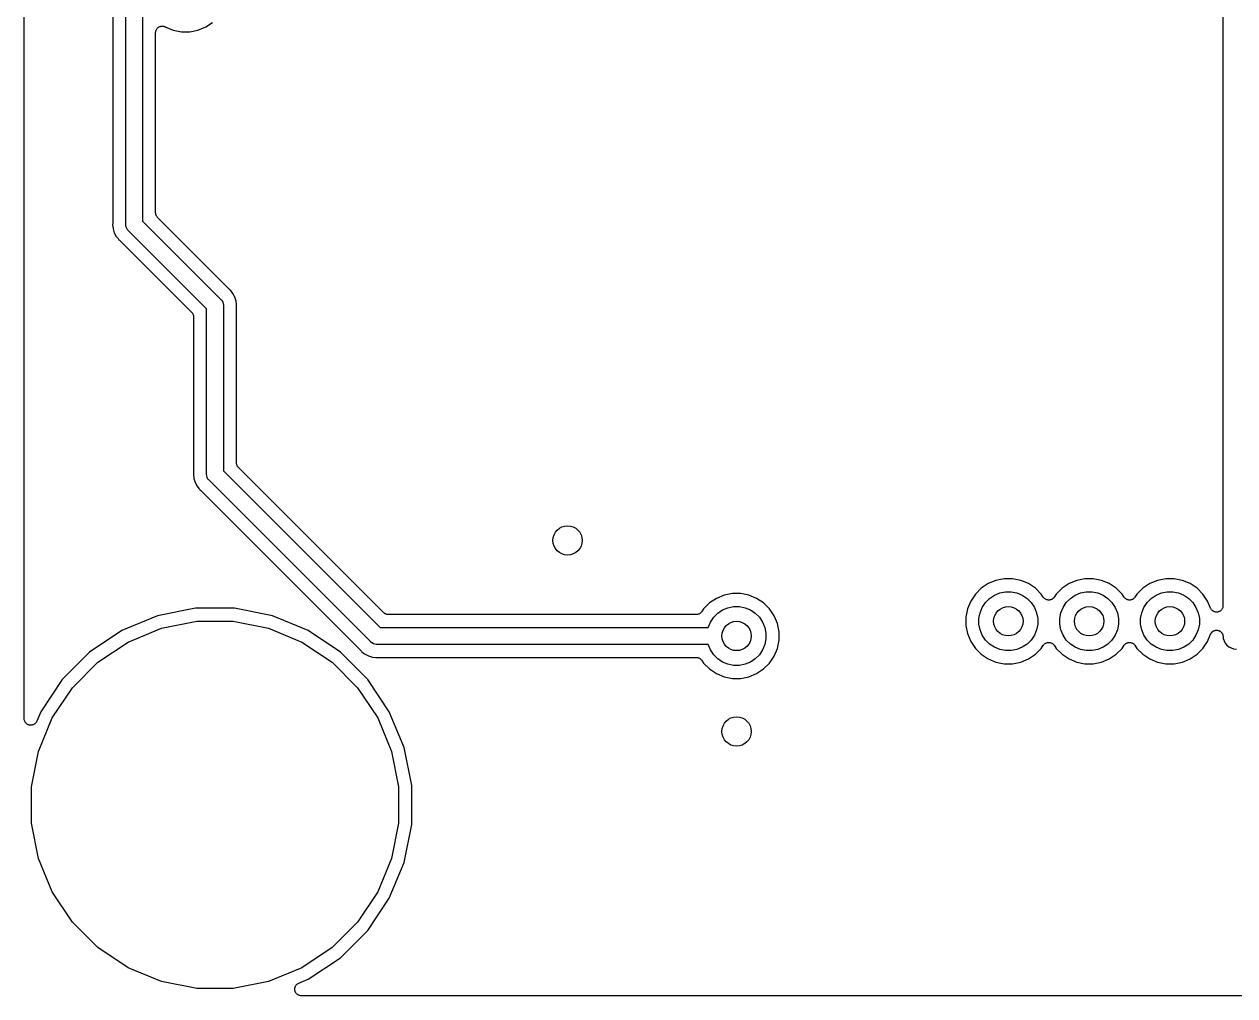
# Model space of a CAD drawing. Extents: x 1.98 to 5.9, y -3.93 to -1.98.
# Drawn here: x 1.976 to 2.625, y -3.929 to -3.408 of the extents above; entities that cross this region are included whole.
import ezdxf

# ---------------------------------------------------------------- set-up
doc = ezdxf.new("R2010")
doc.units = 0
doc.header["$MEASUREMENT"] = 0
doc.layers.add('BLACK', color=7, linetype='CONTINUOUS')

msp = doc.modelspace()

# ---------------------------------------------------------------- linework, layer by layer
at = {"layer": 'BLACK', "linetype": 'CONTINUOUS'}
for p, q in [((2.61898, -2.90568), (2.61898, -3.71995)), ((2.03093, -3.51553), (2.03093, -2.91919)), ((2.03993, -2.91754), (2.03993, -3.51388)), ((1.97649, -3.78054), (1.97649, -2.96428)), ((2.02393, -3.01137), (2.02393, -3.51501)), ((2.04693, -3.41289), (2.04697, -3.41257)), ((2.04697, -3.41257), (2.04701, -3.41223)), ((2.04701, -3.41221), (2.04711, -3.4119)), ((2.04701, -3.41222), (2.04701, -3.41221)), ((2.04701, -3.41223), (2.04701, -3.41222)), ((2.04711, -3.4119), (2.04721, -3.41158)), ((2.04721, -3.41157), (2.04722, -3.41156)), ((2.04721, -3.41158), (2.04721, -3.41157)), ((2.04722, -3.41156), (2.04738, -3.41127)), ((2.04738, -3.41127), (2.04754, -3.41098)), ((2.04754, -3.41097), (2.04755, -3.41096)), ((2.04754, -3.41098), (2.04754, -3.41097)), ((2.04755, -3.41096), (2.04776, -3.4107)), ((2.04776, -3.4107), (2.04797, -3.41045)), ((2.04797, -3.41045), (2.04798, -3.41045)), ((2.04798, -3.41044), (2.04824, -3.41023)), ((2.04798, -3.41045), (2.04798, -3.41044)), ((2.04824, -3.41023), (2.0485, -3.41002)), ((2.0485, -3.41002), (2.04851, -3.41002)), ((2.04851, -3.41002), (2.04852, -3.41001)), ((2.04852, -3.41001), (2.04881, -3.40986)), ((2.04881, -3.40986), (2.04911, -3.4097)), ((2.04911, -3.4097), (2.04911, -3.4097)), ((2.04911, -3.4097), (2.04912, -3.4097)), ((2.04912, -3.4097), (2.04945, -3.4096)), ((2.04945, -3.4096), (2.04976, -3.40951)), ((2.04976, -3.40951), (2.04977, -3.4095)), ((2.04977, -3.4095), (2.04978, -3.4095)), ((2.04978, -3.4095), (2.05011, -3.40947)), ((2.05011, -3.40947), (2.05044, -3.40944)), ((2.05044, -3.40944), (2.05045, -3.40944)), ((2.05045, -3.40944), (2.05046, -3.40944)), ((2.05046, -3.40944), (2.05079, -3.40948)), ((2.05079, -3.40948), (2.05112, -3.40951)), ((2.05112, -3.40951), (2.05113, -3.40951)), ((2.05113, -3.40951), (2.05114, -3.40951)), ((2.05114, -3.40951), (2.05146, -3.40961)), ((2.05146, -3.40961), (2.05177, -3.40971)), ((2.05177, -3.40971), (2.05178, -3.40971)), ((2.05178, -3.40971), (2.05179, -3.40971)), ((2.05179, -3.40971), (2.05204, -3.40985)), ((2.05204, -3.40985), (2.05636, -3.41164)), ((2.05636, -3.41164), (2.06075, -3.41251)), ((2.06075, -3.41251), (2.06523, -3.41251)), ((2.06523, -3.41251), (2.06963, -3.41164)), ((2.06963, -3.41164), (2.07377, -3.40992)), ((2.07377, -3.40992), (2.07749, -3.40743)), ((2.04693, -3.41291), (2.04693, -3.41289)), ((2.04693, -3.41294), (2.04693, -3.41291)), ((2.04693, -3.41291), (2.04693, -3.41291)), ((2.04693, -3.41291), (2.04693, -3.41291)), ((2.04693, -3.50953), (2.04693, -3.41294)), ((2.04696, -3.50985), (2.04693, -3.50953)), ((2.04699, -3.51018), (2.04696, -3.50985)), ((2.02392, -3.51535), (2.02388, -3.51575)), ((2.02388, -3.51575), (2.0241, -3.518)), ((2.02393, -3.51506), (2.02392, -3.51521)), ((2.02392, -3.51521), (2.02392, -3.51535)), ((2.02393, -3.51501), (2.02393, -3.51506)), ((2.03091, -3.51575), (2.03093, -3.51553)), ((2.031, -3.51663), (2.03091, -3.51575)), ((2.03993, -3.51388), (2.08177, -3.55572)), ((2.047, -3.5102), (2.04699, -3.51018)), ((2.047, -3.51021), (2.047, -3.5102)), ((2.04709, -3.51052), (2.047, -3.51021)), ((2.04718, -3.51083), (2.04709, -3.51052)), ((2.04719, -3.51085), (2.04718, -3.51083)), ((2.0472, -3.51087), (2.04719, -3.51085)), ((2.04735, -3.51116), (2.0472, -3.51087)), ((2.0475, -3.51144), (2.04735, -3.51116)), ((2.04751, -3.51146), (2.0475, -3.51144)), ((2.04752, -3.51147), (2.04751, -3.51146)), ((2.04772, -3.51172), (2.04752, -3.51147)), ((2.04792, -3.51197), (2.04772, -3.51172)), ((2.04795, -3.512), (2.04792, -3.51197)), ((2.04796, -3.51201), (2.04795, -3.512)), ((2.04795, -3.512), (2.04795, -3.512)), ((2.04795, -3.512), (2.04795, -3.512)), ((2.08635, -3.5504), (2.04796, -3.51201)), ((2.0241, -3.518), (2.02476, -3.52017)), ((2.02476, -3.52017), (2.02582, -3.52217)), ((2.02582, -3.52217), (2.02676, -3.52331)), ((2.03124, -3.51741), (2.031, -3.51663)), ((2.03126, -3.51748), (2.03124, -3.51741)), ((2.03167, -3.51826), (2.03126, -3.51748)), ((2.03182, -3.51844), (2.03167, -3.51826)), ((2.03209, -3.51877), (2.03182, -3.51844)), ((2.03224, -3.51895), (2.03209, -3.51877)), ((2.03209, -3.51877), (2.03209, -3.51877)), ((2.03241, -3.51909), (2.03224, -3.51895)), ((2.07424, -3.56092), (2.03241, -3.51909)), ((2.02676, -3.52331), (2.02726, -3.52392)), ((2.02726, -3.52392), (2.02757, -3.52417)), ((2.02757, -3.52417), (2.02761, -3.5242)), ((2.02761, -3.5242), (2.02771, -3.52431)), ((2.02771, -3.52431), (2.02782, -3.5244)), ((2.02782, -3.5244), (2.06622, -3.56279)), ((2.08647, -3.5505), (2.08635, -3.5504)), ((2.08657, -3.5506), (2.08647, -3.5505)), ((2.08661, -3.55063), (2.08657, -3.5506)), ((2.08691, -3.55088), (2.08661, -3.55063)), ((2.08716, -3.55119), (2.08691, -3.55088)), ((2.08835, -3.55264), (2.08716, -3.55119)), ((2.08716, -3.55119), (2.08716, -3.55119)), ((2.08924, -3.5543), (2.08835, -3.55264)), ((2.08942, -3.55463), (2.08924, -3.5543)), ((2.08924, -3.5543), (2.08924, -3.5543)), ((2.09007, -3.5568), (2.08942, -3.55463)), ((2.07424, -3.64939), (2.07424, -3.56092)), ((2.08177, -3.55572), (2.08194, -3.55586)), ((2.08194, -3.55586), (2.08208, -3.55603)), ((2.08208, -3.55603), (2.08208, -3.55603)), ((2.08208, -3.55603), (2.08217, -3.55614)), ((2.08217, -3.55614), (2.0825, -3.55654)), ((2.0825, -3.55654), (2.08292, -3.55732)), ((2.08292, -3.55732), (2.08318, -3.55817)), ((2.08318, -3.55817), (2.08324, -3.55883)), ((2.08324, -3.55883), (2.08324, -3.55883)), ((2.08324, -3.55883), (2.08326, -3.55906)), ((2.08326, -3.55906), (2.08324, -3.55928)), ((2.08324, -3.55928), (2.08324, -3.64774)), ((2.09026, -3.55866), (2.09007, -3.5568)), ((2.09024, -3.55974), (2.09026, -3.5596)), ((2.09024, -3.55979), (2.09024, -3.55974)), ((2.09024, -3.64339), (2.09024, -3.55979)), ((2.0903, -3.55906), (2.09026, -3.55866)), ((2.09026, -3.55945), (2.0903, -3.55906)), ((2.09026, -3.5596), (2.09026, -3.55945)), ((2.06622, -3.56279), (2.06622, -3.5628)), ((2.06622, -3.5628), (2.06622, -3.5628)), ((2.06622, -3.5628), (2.06622, -3.5628)), ((2.06622, -3.5628), (2.06625, -3.56283)), ((2.06625, -3.56283), (2.06645, -3.56308)), ((2.06645, -3.56308), (2.06666, -3.56333)), ((2.06666, -3.56333), (2.06666, -3.56335)), ((2.06666, -3.56335), (2.06668, -3.56336)), ((2.06668, -3.56336), (2.06682, -3.56365)), ((2.06682, -3.56365), (2.06698, -3.56393)), ((2.06698, -3.56393), (2.06698, -3.56395)), ((2.06698, -3.56395), (2.06699, -3.56397)), ((2.06699, -3.56397), (2.06708, -3.56428)), ((2.06708, -3.56428), (2.06717, -3.56459)), ((2.06717, -3.56459), (2.06718, -3.56461)), ((2.06718, -3.56461), (2.06718, -3.56462)), ((2.06718, -3.56462), (2.06721, -3.56495)), ((2.06721, -3.56495), (2.06724, -3.56527)), ((2.06724, -3.56527), (2.06724, -3.64887)), ((2.09027, -3.64371), (2.09024, -3.64339)), ((2.0903, -3.64404), (2.09027, -3.64371)), ((2.09031, -3.64405), (2.0903, -3.64404)), ((2.09031, -3.64407), (2.09031, -3.64405)), ((2.0904, -3.64438), (2.09031, -3.64407)), ((2.09049, -3.64469), (2.0904, -3.64438)), ((2.0905, -3.64471), (2.09049, -3.64469)), ((2.0905, -3.64473), (2.0905, -3.64471)), ((2.09066, -3.64501), (2.0905, -3.64473)), ((2.0908, -3.6453), (2.09066, -3.64501)), ((2.09082, -3.64531), (2.0908, -3.6453)), ((2.09082, -3.64533), (2.09082, -3.64531)), ((2.09103, -3.64558), (2.09082, -3.64533)), ((2.09123, -3.64583), (2.09103, -3.64558)), ((2.09126, -3.64586), (2.09123, -3.64583)), ((2.09127, -3.64587), (2.09126, -3.64586)), ((2.09126, -3.64586), (2.09126, -3.64586)), ((2.09126, -3.64586), (2.09126, -3.64586)), ((2.16909, -3.7237), (2.09127, -3.64587)), ((2.06722, -3.64921), (2.06718, -3.64961)), ((2.06718, -3.64961), (2.06741, -3.65186)), ((2.06724, -3.64892), (2.06722, -3.64906)), ((2.06722, -3.64906), (2.06722, -3.64921)), ((2.06724, -3.64887), (2.06724, -3.64892)), ((2.06741, -3.65186), (2.06806, -3.65403)), ((2.07422, -3.64961), (2.07424, -3.64939)), ((2.07431, -3.65049), (2.07422, -3.64961)), ((2.07436, -3.65067), (2.07431, -3.65049)), ((2.07456, -3.65134), (2.07436, -3.65067)), ((2.07498, -3.65212), (2.07456, -3.65134)), ((2.07513, -3.6523), (2.07498, -3.65212)), ((2.0754, -3.65263), (2.07513, -3.6523)), ((2.07554, -3.6528), (2.0754, -3.65263)), ((2.0754, -3.65263), (2.0754, -3.65263)), ((2.07571, -3.65294), (2.07554, -3.6528)), ((2.08324, -3.64774), (2.16722, -3.73172)), ((2.06806, -3.65403), (2.06913, -3.65603)), ((2.06913, -3.65603), (2.07007, -3.65717)), ((2.07007, -3.65717), (2.07057, -3.65778)), ((2.07057, -3.65778), (2.07087, -3.65803)), ((2.07087, -3.65803), (2.07091, -3.65806)), ((2.07091, -3.65806), (2.07102, -3.65817)), ((2.07102, -3.65817), (2.07113, -3.65826)), ((2.07113, -3.65826), (2.1567, -3.74383)), ((2.16202, -3.73925), (2.07571, -3.65294)), ((2.48944, -3.71068), (2.48627, -3.71385)), ((2.49316, -3.70819), (2.48944, -3.71068)), ((2.4973, -3.70647), (2.49316, -3.70819)), ((2.5017, -3.7056), (2.4973, -3.70647)), ((2.50618, -3.7056), (2.5017, -3.7056)), ((2.51057, -3.70647), (2.50618, -3.7056)), ((2.51471, -3.70819), (2.51057, -3.70647)), ((2.51844, -3.71068), (2.51471, -3.70819)), ((2.52161, -3.71385), (2.51844, -3.71068)), ((2.53274, -3.71068), (2.52957, -3.71385)), ((2.53647, -3.70819), (2.53274, -3.71068)), ((2.54061, -3.70647), (2.53647, -3.70819)), ((2.545, -3.7056), (2.54061, -3.70647)), ((2.54948, -3.7056), (2.545, -3.7056)), ((2.55388, -3.70647), (2.54948, -3.7056)), ((2.55802, -3.70819), (2.55388, -3.70647)), ((2.56175, -3.71068), (2.55802, -3.70819)), ((2.56491, -3.71385), (2.56175, -3.71068)), ((2.57605, -3.71068), (2.57288, -3.71385)), ((2.57978, -3.70819), (2.57605, -3.71068)), ((2.58392, -3.70647), (2.57978, -3.70819)), ((2.58831, -3.7056), (2.58392, -3.70647)), ((2.59279, -3.7056), (2.58831, -3.7056)), ((2.59719, -3.70647), (2.59279, -3.7056)), ((2.60133, -3.70819), (2.59719, -3.70647)), ((2.60505, -3.71068), (2.60133, -3.70819)), ((2.60822, -3.71385), (2.60505, -3.71068)), ((2.34749, -3.71606), (2.34377, -3.71855)), ((2.35163, -3.71435), (2.34749, -3.71606)), ((2.35603, -3.71347), (2.35163, -3.71435)), ((2.36051, -3.71347), (2.35603, -3.71347)), ((2.3649, -3.71435), (2.36051, -3.71347)), ((2.36904, -3.71606), (2.3649, -3.71435)), ((2.37277, -3.71855), (2.36904, -3.71606)), ((2.48378, -3.71757), (2.48206, -3.72171)), ((2.48627, -3.71385), (2.48378, -3.71757)), ((2.4917, -3.71831), (2.4939, -3.71611)), ((2.4939, -3.71611), (2.49648, -3.71439)), ((2.49648, -3.71439), (2.49934, -3.7132)), ((2.49934, -3.7132), (2.50239, -3.7126)), ((2.50239, -3.7126), (2.50549, -3.7126)), ((2.50549, -3.7126), (2.50853, -3.7132)), ((2.50853, -3.7132), (2.5114, -3.71439)), ((2.5114, -3.71439), (2.51398, -3.71611)), ((2.51398, -3.71611), (2.51617, -3.71831)), ((2.52268, -3.71545), (2.52161, -3.71385)), ((2.52289, -3.71571), (2.52268, -3.71545)), ((2.5231, -3.71597), (2.52289, -3.71571)), ((2.52311, -3.71597), (2.5231, -3.71597)), ((2.52311, -3.71598), (2.52311, -3.71597)), ((2.52337, -3.71619), (2.52311, -3.71598)), ((2.52363, -3.7164), (2.52337, -3.71619)), ((2.52363, -3.71641), (2.52363, -3.7164)), ((2.52364, -3.71641), (2.52363, -3.71641)), ((2.52393, -3.71657), (2.52364, -3.71641)), ((2.52423, -3.71673), (2.52393, -3.71657)), ((2.52424, -3.71674), (2.52423, -3.71673)), ((2.52423, -3.71673), (2.52423, -3.71673)), ((2.52456, -3.71684), (2.52424, -3.71674)), ((2.52488, -3.71693), (2.52456, -3.71684)), ((2.52489, -3.71694), (2.52488, -3.71693)), ((2.5249, -3.71694), (2.52489, -3.71694)), ((2.52523, -3.71697), (2.5249, -3.71694)), ((2.52556, -3.71701), (2.52523, -3.71697)), ((2.52557, -3.71701), (2.52556, -3.71701)), ((2.52558, -3.71701), (2.52557, -3.71701)), ((2.52591, -3.71698), (2.52558, -3.71701)), ((2.52624, -3.71695), (2.52591, -3.71698)), ((2.52625, -3.71695), (2.52624, -3.71695)), ((2.52626, -3.71694), (2.52625, -3.71695)), ((2.52657, -3.71685), (2.52626, -3.71694)), ((2.52689, -3.71676), (2.52657, -3.71685)), ((2.5269, -3.71675), (2.52689, -3.71676)), ((2.52691, -3.71675), (2.5269, -3.71675)), ((2.5272, -3.7166), (2.52691, -3.71675)), ((2.5275, -3.71644), (2.5272, -3.7166)), ((2.52751, -3.71644), (2.5275, -3.71644)), ((2.52777, -3.71622), (2.52751, -3.71643)), ((2.52751, -3.71643), (2.52751, -3.71644)), ((2.52803, -3.71602), (2.52777, -3.71622)), ((2.52804, -3.71601), (2.52803, -3.71602)), ((2.52805, -3.716), (2.52804, -3.71601)), ((2.52826, -3.71574), (2.52805, -3.716)), ((2.52847, -3.71549), (2.52826, -3.71574)), ((2.52848, -3.71548), (2.52847, -3.71549)), ((2.5285, -3.71545), (2.52848, -3.71548)), ((2.52848, -3.71548), (2.52848, -3.71548)), ((2.52848, -3.71548), (2.52848, -3.71548)), ((2.52957, -3.71385), (2.5285, -3.71545)), ((2.53501, -3.71831), (2.53721, -3.71611)), ((2.53721, -3.71611), (2.53978, -3.71439)), ((2.53978, -3.71439), (2.54265, -3.7132)), ((2.54265, -3.7132), (2.54569, -3.7126)), ((2.54569, -3.7126), (2.5488, -3.7126)), ((2.5488, -3.7126), (2.55184, -3.7132)), ((2.55184, -3.7132), (2.5547, -3.71439)), ((2.5547, -3.71439), (2.55728, -3.71611)), ((2.55728, -3.71611), (2.55948, -3.71831)), ((2.56599, -3.71545), (2.56491, -3.71385)), ((2.5662, -3.71571), (2.56599, -3.71545)), ((2.56641, -3.71597), (2.5662, -3.71571)), ((2.56642, -3.71598), (2.56641, -3.71597)), ((2.56641, -3.71597), (2.56641, -3.71597)), ((2.56668, -3.71619), (2.56642, -3.71598)), ((2.56693, -3.7164), (2.56668, -3.71619)), ((2.56694, -3.71641), (2.56693, -3.7164)), ((2.56695, -3.71641), (2.56694, -3.71641)), ((2.56724, -3.71657), (2.56695, -3.71641)), ((2.56753, -3.71673), (2.56724, -3.71657)), ((2.56754, -3.71673), (2.56753, -3.71673)), ((2.56755, -3.71674), (2.56754, -3.71673)), ((2.56787, -3.71684), (2.56755, -3.71674)), ((2.56818, -3.71693), (2.56787, -3.71684)), ((2.56819, -3.71694), (2.56818, -3.71693)), ((2.5682, -3.71694), (2.56819, -3.71694)), ((2.56853, -3.71697), (2.5682, -3.71694)), ((2.56886, -3.71701), (2.56853, -3.71697)), ((2.56887, -3.71701), (2.56886, -3.71701)), ((2.56888, -3.71701), (2.56887, -3.71701)), ((2.56922, -3.71698), (2.56888, -3.71701)), ((2.56954, -3.71695), (2.56922, -3.71698)), ((2.56955, -3.71695), (2.56954, -3.71695)), ((2.56956, -3.71694), (2.56955, -3.71695)), ((2.56988, -3.71685), (2.56956, -3.71694)), ((2.5702, -3.71676), (2.56988, -3.71685)), ((2.57021, -3.71675), (2.5702, -3.71676)), ((2.57022, -3.71675), (2.57021, -3.71675)), ((2.57051, -3.7166), (2.57022, -3.71675)), ((2.57081, -3.71644), (2.57051, -3.7166)), ((2.57082, -3.71643), (2.57081, -3.71644)), ((2.57081, -3.71644), (2.57081, -3.71644)), ((2.57108, -3.71622), (2.57082, -3.71643)), ((2.57134, -3.71602), (2.57108, -3.71622)), ((2.57135, -3.71601), (2.57134, -3.71602)), ((2.57157, -3.71574), (2.57135, -3.716)), ((2.57135, -3.716), (2.57135, -3.71601)), ((2.57178, -3.71549), (2.57157, -3.71574)), ((2.57179, -3.71548), (2.57178, -3.71549)), ((2.57181, -3.71545), (2.57179, -3.71548)), ((2.57179, -3.71548), (2.57179, -3.71548)), ((2.57179, -3.71548), (2.57179, -3.71548)), ((2.57288, -3.71385), (2.57181, -3.71545)), ((2.57832, -3.71831), (2.58051, -3.71611)), ((2.58051, -3.71611), (2.58309, -3.71439)), ((2.58309, -3.71439), (2.58596, -3.7132)), ((2.58596, -3.7132), (2.589, -3.7126)), ((2.589, -3.7126), (2.5921, -3.7126)), ((2.5921, -3.7126), (2.59514, -3.7132)), ((2.59514, -3.7132), (2.59801, -3.71439)), ((2.59801, -3.71439), (2.60059, -3.71611)), ((2.60059, -3.71611), (2.60278, -3.71831)), ((2.61071, -3.71757), (2.60822, -3.71385)), ((2.61225, -3.72129), (2.61071, -3.71757)), ((2.06836, -3.72135), (2.04799, -3.7254)), ((2.08912, -3.72135), (2.06836, -3.72135)), ((2.10949, -3.7254), (2.08912, -3.72135)), ((2.16934, -3.7239), (2.16909, -3.7237)), ((2.16959, -3.72411), (2.16934, -3.7239)), ((2.16961, -3.72412), (2.16959, -3.72411)), ((2.16962, -3.72413), (2.16961, -3.72412)), ((2.1699, -3.72428), (2.16962, -3.72413)), ((2.33863, -3.72415), (2.33834, -3.7243)), ((2.33864, -3.72414), (2.33863, -3.72415)), ((2.33866, -3.72414), (2.33864, -3.72414)), ((2.33891, -3.72393), (2.33866, -3.72414)), ((2.33916, -3.72373), (2.33891, -3.72393)), ((2.33918, -3.72371), (2.33916, -3.72373)), ((2.33919, -3.7237), (2.33918, -3.72371)), ((2.3394, -3.72345), (2.33919, -3.7237)), ((2.3396, -3.72321), (2.3394, -3.72345)), ((2.33962, -3.72318), (2.3396, -3.72321)), ((2.33963, -3.72316), (2.33962, -3.72318)), ((2.33962, -3.72318), (2.33962, -3.72318)), ((2.33962, -3.72318), (2.33962, -3.72318)), ((2.3406, -3.72172), (2.33963, -3.72316)), ((2.34377, -3.71855), (2.3406, -3.72172)), ((2.34604, -3.72618), (2.34823, -3.72399)), ((2.34823, -3.72399), (2.35081, -3.72226)), ((2.35081, -3.72226), (2.35367, -3.72108)), ((2.35367, -3.72108), (2.35672, -3.72047)), ((2.35672, -3.72047), (2.35982, -3.72047)), ((2.35982, -3.72047), (2.36286, -3.72108)), ((2.36286, -3.72108), (2.36573, -3.72226)), ((2.36573, -3.72226), (2.36831, -3.72399)), ((2.36831, -3.72399), (2.3705, -3.72618)), ((2.37594, -3.72172), (2.37277, -3.71855)), ((2.37843, -3.72545), (2.37594, -3.72172)), ((2.48206, -3.72171), (2.48119, -3.72611)), ((2.48819, -3.7268), (2.48879, -3.72375)), ((2.48879, -3.72375), (2.48998, -3.72089)), ((2.48998, -3.72089), (2.4917, -3.71831)), ((2.51617, -3.71831), (2.51789, -3.72089)), ((2.51789, -3.72089), (2.51908, -3.72375)), ((2.51908, -3.72375), (2.51969, -3.7268)), ((2.5315, -3.7268), (2.5321, -3.72375)), ((2.5321, -3.72375), (2.53329, -3.72089)), ((2.53329, -3.72089), (2.53501, -3.71831)), ((2.55948, -3.71831), (2.5612, -3.72089)), ((2.5612, -3.72089), (2.56239, -3.72375)), ((2.56239, -3.72375), (2.56299, -3.7268)), ((2.5748, -3.7268), (2.57541, -3.72375)), ((2.57541, -3.72375), (2.5766, -3.72089)), ((2.5766, -3.72089), (2.57832, -3.71831)), ((2.60278, -3.71831), (2.60451, -3.72089)), ((2.60451, -3.72089), (2.60569, -3.72375)), ((2.60569, -3.72375), (2.6063, -3.7268)), ((2.61241, -3.72158), (2.61225, -3.72129)), ((2.61257, -3.72189), (2.61241, -3.72158)), ((2.61278, -3.72215), (2.61257, -3.72189)), ((2.61257, -3.72189), (2.61257, -3.72189)), ((2.61257, -3.72189), (2.61257, -3.72189)), ((2.613, -3.72242), (2.61278, -3.72215)), ((2.61301, -3.72242), (2.613, -3.72242)), ((2.613, -3.72242), (2.613, -3.72242)), ((2.61327, -3.72264), (2.61301, -3.72242)), ((2.61353, -3.72285), (2.61327, -3.72264)), ((2.61353, -3.72286), (2.61353, -3.72285)), ((2.61353, -3.72285), (2.61353, -3.72285)), ((2.61383, -3.72302), (2.61353, -3.72286)), ((2.61413, -3.72318), (2.61383, -3.72302)), ((2.61444, -3.72327), (2.61413, -3.72318)), ((2.61413, -3.72318), (2.61413, -3.72318)), ((2.61413, -3.72318), (2.61413, -3.72318)), ((2.61478, -3.72338), (2.61444, -3.72327)), ((2.61479, -3.72338), (2.61478, -3.72338)), ((2.61478, -3.72338), (2.61478, -3.72338)), ((2.61511, -3.72341), (2.61479, -3.72338)), ((2.61546, -3.72345), (2.61511, -3.72341)), ((2.61547, -3.72345), (2.61546, -3.72345)), ((2.61546, -3.72345), (2.61546, -3.72345)), ((2.61581, -3.72342), (2.61547, -3.72345)), ((2.61614, -3.72339), (2.61581, -3.72342)), ((2.61615, -3.72339), (2.61614, -3.72339)), ((2.61614, -3.72339), (2.61614, -3.72339)), ((2.61647, -3.72329), (2.61615, -3.72339)), ((2.6168, -3.7232), (2.61647, -3.72329)), ((2.6171, -3.72304), (2.6168, -3.72319)), ((2.6168, -3.72319), (2.6168, -3.72319)), ((2.6168, -3.72319), (2.6168, -3.7232)), ((2.6174, -3.72288), (2.6171, -3.72304)), ((2.61741, -3.72288), (2.6174, -3.72288)), ((2.6174, -3.72288), (2.6174, -3.72288)), ((2.61766, -3.72267), (2.61741, -3.72288)), ((2.61793, -3.72245), (2.61766, -3.72267)), ((2.61794, -3.72245), (2.61793, -3.72245)), ((2.61814, -3.7222), (2.61794, -3.72245)), ((2.61794, -3.72245), (2.61794, -3.72245)), ((2.61837, -3.72193), (2.61814, -3.7222)), ((2.61838, -3.72192), (2.61837, -3.72193)), ((2.61837, -3.72193), (2.61837, -3.72193)), ((2.61853, -3.72164), (2.61838, -3.72192)), ((2.6187, -3.72133), (2.61853, -3.72164)), ((2.61881, -3.72099), (2.6187, -3.72132)), ((2.6187, -3.72132), (2.6187, -3.72133)), ((2.6187, -3.72133), (2.6187, -3.72133)), ((2.61891, -3.72068), (2.61881, -3.72099)), ((2.61895, -3.72033), (2.61891, -3.72067)), ((2.61891, -3.72067), (2.61891, -3.72068)), ((2.61891, -3.72068), (2.61891, -3.72068)), ((2.61898, -3.72), (2.61895, -3.72033)), ((2.61898, -3.71995), (2.61898, -3.71999)), ((2.61898, -3.71999), (2.61898, -3.71999)), ((2.61898, -3.71999), (2.61898, -3.71999)), ((2.61898, -3.71999), (2.61898, -3.72)), ((2.04799, -3.7254), (2.0288, -3.73335)), ((2.05003, -3.73213), (2.06905, -3.72835)), ((2.06905, -3.72835), (2.08843, -3.72835)), ((2.08843, -3.72835), (2.10745, -3.73213)), ((2.12868, -3.73334), (2.10949, -3.7254)), ((2.17019, -3.72444), (2.1699, -3.72428)), ((2.17021, -3.72444), (2.17019, -3.72444)), ((2.17022, -3.72445), (2.17021, -3.72444)), ((2.17053, -3.72455), (2.17022, -3.72445)), ((2.17084, -3.72464), (2.17053, -3.72455)), ((2.17086, -3.72465), (2.17084, -3.72464)), ((2.17088, -3.72465), (2.17086, -3.72465)), ((2.1712, -3.72468), (2.17088, -3.72465)), ((2.17152, -3.72472), (2.1712, -3.72468)), ((2.17155, -3.72472), (2.17152, -3.72472)), ((2.17156, -3.72472), (2.17155, -3.72472)), ((2.17157, -3.72472), (2.17156, -3.72472)), ((2.17156, -3.72472), (2.17156, -3.72472)), ((2.33672, -3.72472), (2.17157, -3.72472)), ((2.33705, -3.72469), (2.33672, -3.72472)), ((2.33737, -3.72466), (2.33705, -3.72469)), ((2.33739, -3.72466), (2.33737, -3.72466)), ((2.3374, -3.72465), (2.33739, -3.72466)), ((2.33771, -3.72456), (2.3374, -3.72465)), ((2.33802, -3.72447), (2.33771, -3.72456)), ((2.33804, -3.72446), (2.33802, -3.72447)), ((2.33806, -3.72446), (2.33804, -3.72446)), ((2.33834, -3.7243), (2.33806, -3.72446)), ((2.34312, -3.73163), (2.34431, -3.72876)), ((2.34431, -3.72876), (2.34604, -3.72618)), ((2.3705, -3.72618), (2.37222, -3.72876)), ((2.37222, -3.72876), (2.37341, -3.73163)), ((2.37911, -3.7271), (2.37843, -3.72545)), ((2.38014, -3.72959), (2.37911, -3.7271)), ((2.38102, -3.73398), (2.38014, -3.72959)), ((2.48119, -3.72611), (2.48119, -3.73059)), ((2.48119, -3.73059), (2.48206, -3.73498)), ((2.48819, -3.7299), (2.48819, -3.7268)), ((2.48879, -3.73294), (2.48819, -3.7299)), ((2.51969, -3.7299), (2.51908, -3.73294)), ((2.51969, -3.7268), (2.51969, -3.7299)), ((2.5315, -3.7299), (2.5315, -3.7268)), ((2.5321, -3.73294), (2.5315, -3.7299)), ((2.56299, -3.7299), (2.56239, -3.73294)), ((2.56299, -3.7268), (2.56299, -3.7299)), ((2.5748, -3.7299), (2.5748, -3.7268)), ((2.57541, -3.73294), (2.5748, -3.7299)), ((2.6063, -3.7299), (2.60569, -3.73294)), ((2.6063, -3.7268), (2.6063, -3.7299)), ((2.0288, -3.73335), (2.01154, -3.74488)), ((2.03212, -3.73955), (2.05003, -3.73213)), ((2.10745, -3.73213), (2.12536, -3.73955)), ((2.14594, -3.74488), (2.12868, -3.73334)), ((2.16722, -3.73172), (2.34311, -3.73172)), ((2.34311, -3.73172), (2.34312, -3.73163)), ((2.37341, -3.73163), (2.37402, -3.73467)), ((2.37402, -3.73467), (2.37402, -3.73777)), ((2.38102, -3.73846), (2.38102, -3.73398)), ((2.48206, -3.73498), (2.48378, -3.73912)), ((2.48998, -3.73581), (2.48879, -3.73294)), ((2.4917, -3.73839), (2.48998, -3.73581)), ((2.51789, -3.73581), (2.51617, -3.73839)), ((2.51908, -3.73294), (2.51789, -3.73581)), ((2.53329, -3.73581), (2.5321, -3.73294)), ((2.53501, -3.73839), (2.53329, -3.73581)), ((2.5612, -3.73581), (2.55948, -3.73839)), ((2.56239, -3.73294), (2.5612, -3.73581)), ((2.5766, -3.73581), (2.57541, -3.73294)), ((2.57832, -3.73839), (2.5766, -3.73581)), ((2.60451, -3.73581), (2.60278, -3.73839)), ((2.60569, -3.73294), (2.60451, -3.73581)), ((2.61071, -3.73912), (2.61229, -3.7353)), ((2.61229, -3.7353), (2.61231, -3.73526)), ((2.61231, -3.73526), (2.61239, -3.73511)), ((2.61239, -3.73511), (2.61246, -3.73496)), ((2.61246, -3.73496), (2.61256, -3.73481)), ((2.61256, -3.73481), (2.61264, -3.73466)), ((2.61264, -3.73466), (2.61275, -3.73453)), ((2.61275, -3.73453), (2.61284, -3.73439)), ((2.61284, -3.73439), (2.61297, -3.73427)), ((2.61297, -3.73427), (2.61308, -3.73414)), ((2.61308, -3.73414), (2.61321, -3.73403)), ((2.61321, -3.73403), (2.61333, -3.73392)), ((2.61333, -3.73392), (2.61348, -3.73382)), ((2.61348, -3.73382), (2.61361, -3.73371)), ((2.61361, -3.73371), (2.61376, -3.73363)), ((2.61376, -3.73363), (2.6139, -3.73354)), ((2.6139, -3.73354), (2.61406, -3.73348)), ((2.61406, -3.73348), (2.61422, -3.73339)), ((2.61422, -3.73339), (2.61438, -3.73335)), ((2.61438, -3.73335), (2.61454, -3.73328)), ((2.61454, -3.73328), (2.61471, -3.73325)), ((2.61471, -3.73325), (2.61488, -3.7332)), ((2.61488, -3.7332), (2.61504, -3.73319)), ((2.61504, -3.73319), (2.61521, -3.73316)), ((2.61521, -3.73316), (2.61538, -3.73316)), ((2.61538, -3.73316), (2.61556, -3.73314)), ((2.61556, -3.73314), (2.61572, -3.73316)), ((2.61572, -3.73316), (2.61589, -3.73316)), ((2.61589, -3.73316), (2.61606, -3.7332)), ((2.61606, -3.7332), (2.61624, -3.73321)), ((2.61624, -3.73321), (2.6164, -3.73326)), ((2.6164, -3.73326), (2.61656, -3.7333)), ((2.61656, -3.7333), (2.61672, -3.73337)), ((2.61672, -3.73337), (2.61689, -3.73342)), ((2.61689, -3.73342), (2.61704, -3.7335)), ((2.61704, -3.7335), (2.61719, -3.73356)), ((2.61719, -3.73356), (2.61733, -3.73366)), ((2.61733, -3.73366), (2.61749, -3.73374)), ((2.61749, -3.73374), (2.61762, -3.73385)), ((2.61762, -3.73385), (2.61776, -3.73394)), ((2.61776, -3.73394), (2.61788, -3.73407)), ((2.61788, -3.73407), (2.61801, -3.73418)), ((2.61801, -3.73418), (2.61812, -3.73431)), ((2.61812, -3.73431), (2.61824, -3.73443)), ((2.61824, -3.73443), (2.61833, -3.73457)), ((2.61833, -3.73457), (2.61844, -3.73471)), ((2.61844, -3.73471), (2.61852, -3.73486)), ((2.61852, -3.73486), (2.61862, -3.735)), ((2.61862, -3.735), (2.61868, -3.73516)), ((2.61868, -3.73516), (2.61876, -3.73531)), ((2.61876, -3.73531), (2.61881, -3.73547)), ((2.61881, -3.73547), (2.61888, -3.73563)), ((2.61888, -3.73563), (2.61891, -3.7358)), ((2.61891, -3.7358), (2.61896, -3.73597)), ((2.61896, -3.73597), (2.61898, -3.73613)), ((2.61898, -3.73613), (2.61901, -3.7363)), ((2.61901, -3.7363), (2.61914, -3.73758)), ((2.016, -3.75032), (2.03212, -3.73955)), ((2.12536, -3.73955), (2.14148, -3.75032)), ((2.16216, -3.73942), (2.16202, -3.73925)), ((2.16233, -3.73956), (2.16216, -3.73942)), ((2.16274, -3.73989), (2.16233, -3.73956)), ((2.16233, -3.73956), (2.16233, -3.73956)), ((2.16284, -3.73998), (2.16274, -3.73989)), ((2.16362, -3.7404), (2.16284, -3.73998)), ((2.16447, -3.74066), (2.16362, -3.7404)), ((2.16513, -3.74072), (2.16447, -3.74066)), ((2.16535, -3.74074), (2.16513, -3.74072)), ((2.16513, -3.74072), (2.16513, -3.74072)), ((2.16558, -3.74072), (2.16535, -3.74074)), ((2.34311, -3.74072), (2.16558, -3.74072)), ((2.34312, -3.74081), (2.34311, -3.74072)), ((2.34431, -3.74368), (2.34312, -3.74081)), ((2.37341, -3.74081), (2.37222, -3.74368)), ((2.37402, -3.73777), (2.37341, -3.74081)), ((2.37843, -3.747), (2.38014, -3.74286)), ((2.38014, -3.74286), (2.38102, -3.73846)), ((2.48378, -3.73912), (2.48627, -3.74285)), ((2.48627, -3.74285), (2.48944, -3.74602)), ((2.4939, -3.74058), (2.4917, -3.73839)), ((2.49648, -3.7423), (2.4939, -3.74058)), ((2.49934, -3.74349), (2.49648, -3.7423)), ((2.50239, -3.74409), (2.49934, -3.74349)), ((2.50853, -3.74349), (2.50549, -3.74409)), ((2.5114, -3.7423), (2.50853, -3.74349)), ((2.51398, -3.74058), (2.5114, -3.7423)), ((2.51617, -3.73839), (2.51398, -3.74058)), ((2.51844, -3.74602), (2.52161, -3.74285)), ((2.52161, -3.74285), (2.52268, -3.74124)), ((2.52268, -3.74124), (2.5227, -3.74122)), ((2.5227, -3.74121), (2.52271, -3.7412)), ((2.5227, -3.74122), (2.5227, -3.74121)), ((2.5227, -3.74122), (2.5227, -3.74122)), ((2.52271, -3.7412), (2.52292, -3.74094)), ((2.52292, -3.74094), (2.52314, -3.74069)), ((2.52314, -3.74069), (2.52314, -3.74068)), ((2.52314, -3.74068), (2.52315, -3.74068)), ((2.52315, -3.74068), (2.5234, -3.74047)), ((2.5234, -3.74047), (2.52367, -3.74026)), ((2.52367, -3.74026), (2.52368, -3.74025)), ((2.52367, -3.74026), (2.52367, -3.74026)), ((2.52368, -3.74025), (2.52398, -3.7401)), ((2.52398, -3.7401), (2.52427, -3.73994)), ((2.52427, -3.73994), (2.52428, -3.73994)), ((2.52428, -3.73994), (2.52429, -3.73994)), ((2.52429, -3.73994), (2.52461, -3.73984)), ((2.52461, -3.73984), (2.52493, -3.73975)), ((2.52493, -3.73975), (2.52493, -3.73975)), ((2.52493, -3.73975), (2.52494, -3.73975)), ((2.52494, -3.73975), (2.52527, -3.73972)), ((2.52527, -3.73972), (2.52561, -3.73968)), ((2.52561, -3.73968), (2.52561, -3.73969)), ((2.52561, -3.73969), (2.52562, -3.73969)), ((2.52562, -3.73969), (2.52596, -3.73972)), ((2.52596, -3.73972), (2.52629, -3.73975)), ((2.52629, -3.73975), (2.52629, -3.73976)), ((2.52629, -3.73976), (2.5263, -3.73976)), ((2.5263, -3.73976), (2.52662, -3.73986)), ((2.52662, -3.73986), (2.52694, -3.73995)), ((2.52694, -3.73995), (2.52695, -3.73996)), ((2.52695, -3.73996), (2.52696, -3.73996)), ((2.52696, -3.73996), (2.52725, -3.74012)), ((2.52725, -3.74012), (2.52754, -3.74028)), ((2.52754, -3.74028), (2.52755, -3.74028)), ((2.52755, -3.74028), (2.52756, -3.74029)), ((2.52756, -3.74029), (2.52781, -3.7405)), ((2.52781, -3.7405), (2.52807, -3.74071)), ((2.52807, -3.74071), (2.52807, -3.74072)), ((2.52807, -3.74072), (2.52808, -3.74073)), ((2.52808, -3.74073), (2.52829, -3.74099)), ((2.52829, -3.74099), (2.5285, -3.74124)), ((2.5285, -3.74124), (2.52957, -3.74285)), ((2.52957, -3.74285), (2.53274, -3.74602)), ((2.53721, -3.74058), (2.53501, -3.73839)), ((2.53978, -3.7423), (2.53721, -3.74058)), ((2.54265, -3.74349), (2.53978, -3.7423)), ((2.54569, -3.74409), (2.54265, -3.74349)), ((2.55184, -3.74349), (2.5488, -3.74409)), ((2.5547, -3.7423), (2.55184, -3.74349)), ((2.55728, -3.74058), (2.5547, -3.7423)), ((2.55948, -3.73839), (2.55728, -3.74058)), ((2.56175, -3.74602), (2.56491, -3.74285)), ((2.56491, -3.74285), (2.56599, -3.74124)), ((2.56599, -3.74124), (2.566, -3.74122)), ((2.566, -3.74122), (2.56601, -3.74121)), ((2.566, -3.74122), (2.566, -3.74122)), ((2.56601, -3.7412), (2.56623, -3.74094)), ((2.56601, -3.74121), (2.56601, -3.7412)), ((2.56623, -3.74094), (2.56644, -3.74069)), ((2.56644, -3.74069), (2.56645, -3.74068)), ((2.56645, -3.74068), (2.56646, -3.74068)), ((2.56646, -3.74068), (2.56671, -3.74047)), ((2.56671, -3.74047), (2.56697, -3.74026)), ((2.56697, -3.74026), (2.56698, -3.74026)), ((2.56698, -3.74026), (2.56699, -3.74025)), ((2.56699, -3.74025), (2.56728, -3.7401)), ((2.56728, -3.7401), (2.56758, -3.73994)), ((2.56758, -3.73994), (2.56759, -3.73994)), ((2.56759, -3.73994), (2.56792, -3.73984)), ((2.56759, -3.73994), (2.56759, -3.73994)), ((2.56792, -3.73984), (2.56823, -3.73975)), ((2.56823, -3.73975), (2.56824, -3.73975)), ((2.56824, -3.73975), (2.56825, -3.73975)), ((2.56825, -3.73975), (2.56858, -3.73972)), ((2.56858, -3.73972), (2.56891, -3.73968)), ((2.56891, -3.73968), (2.56892, -3.73969)), ((2.56892, -3.73969), (2.56893, -3.73969)), ((2.56893, -3.73969), (2.56927, -3.73972)), ((2.56927, -3.73972), (2.56959, -3.73975)), ((2.56959, -3.73975), (2.5696, -3.73976)), ((2.5696, -3.73976), (2.56961, -3.73976)), ((2.56961, -3.73976), (2.56993, -3.73986)), ((2.56993, -3.73986), (2.57025, -3.73995)), ((2.57025, -3.73995), (2.57025, -3.73996)), ((2.57025, -3.73996), (2.57026, -3.73996)), ((2.57026, -3.73996), (2.57056, -3.74012)), ((2.57056, -3.74012), (2.57085, -3.74028)), ((2.57085, -3.74028), (2.57085, -3.74028)), ((2.57085, -3.74028), (2.57086, -3.74029)), ((2.57086, -3.74029), (2.57112, -3.7405)), ((2.57112, -3.7405), (2.57137, -3.74071)), ((2.57137, -3.74071), (2.57138, -3.74072)), ((2.57138, -3.74072), (2.57139, -3.74073)), ((2.57139, -3.74073), (2.5716, -3.74099)), ((2.5716, -3.74099), (2.57181, -3.74124)), ((2.57181, -3.74124), (2.57288, -3.74285)), ((2.57288, -3.74285), (2.57605, -3.74602)), ((2.58051, -3.74058), (2.57832, -3.73839)), ((2.58309, -3.7423), (2.58051, -3.74058)), ((2.58596, -3.74349), (2.58309, -3.7423)), ((2.589, -3.74409), (2.58596, -3.74349)), ((2.59514, -3.74349), (2.5921, -3.74409)), ((2.59801, -3.7423), (2.59514, -3.74349)), ((2.60059, -3.74058), (2.59801, -3.7423)), ((2.60278, -3.73839), (2.60059, -3.74058)), ((2.60505, -3.74602), (2.60822, -3.74285)), ((2.60822, -3.74285), (2.61071, -3.73912)), ((2.61914, -3.73758), (2.61953, -3.73889)), ((2.61953, -3.73889), (2.62018, -3.7401)), ((2.62018, -3.7401), (2.62105, -3.74116)), ((2.62105, -3.74116), (2.6221, -3.74203)), ((2.6221, -3.74203), (2.62331, -3.74267)), ((2.62331, -3.74267), (2.62462, -3.74307)), ((2.62462, -3.74307), (2.62616, -3.74322)), ((2.01154, -3.74488), (1.99685, -3.75957)), ((2.16063, -3.75957), (2.14594, -3.74488)), ((2.1567, -3.74383), (2.15674, -3.74387)), ((2.15674, -3.74387), (2.15683, -3.74398)), ((2.15683, -3.74398), (2.15693, -3.74409)), ((2.15693, -3.74409), (2.15718, -3.74439)), ((2.15718, -3.74439), (2.15749, -3.74464)), ((2.15749, -3.74464), (2.15749, -3.74464)), ((2.15749, -3.74464), (2.15893, -3.74583)), ((2.15893, -3.74583), (2.16093, -3.7469)), ((2.16093, -3.7469), (2.1631, -3.74755)), ((2.1631, -3.74755), (2.16496, -3.74774)), ((2.16496, -3.74774), (2.16496, -3.74774)), ((2.16496, -3.74774), (2.16535, -3.74778)), ((2.16535, -3.74778), (2.16575, -3.74774)), ((2.16575, -3.74774), (2.1658, -3.74773)), ((2.1658, -3.74773), (2.16594, -3.74773)), ((2.16594, -3.74773), (2.16609, -3.74772)), ((2.16609, -3.74772), (2.33672, -3.74772)), ((2.33672, -3.74772), (2.33674, -3.74772)), ((2.33674, -3.74772), (2.33674, -3.74772)), ((2.33674, -3.74772), (2.33674, -3.74772)), ((2.33674, -3.74772), (2.33677, -3.74772)), ((2.33677, -3.74772), (2.33709, -3.74776)), ((2.33709, -3.74776), (2.33742, -3.74779)), ((2.33742, -3.74779), (2.33743, -3.7478)), ((2.33743, -3.7478), (2.33745, -3.7478)), ((2.33745, -3.7478), (2.33776, -3.74789)), ((2.33776, -3.74789), (2.33807, -3.74799)), ((2.33807, -3.74799), (2.33808, -3.748)), ((2.33808, -3.748), (2.3381, -3.748)), ((2.3381, -3.748), (2.33839, -3.74816)), ((2.33839, -3.74816), (2.33867, -3.74831)), ((2.33867, -3.74831), (2.33868, -3.74832)), ((2.33868, -3.74832), (2.3387, -3.74833)), ((2.3387, -3.74833), (2.33895, -3.74854)), ((2.33895, -3.74854), (2.3392, -3.74875)), ((2.3392, -3.74875), (2.33921, -3.74876)), ((2.33921, -3.74876), (2.33922, -3.74877)), ((2.33922, -3.74877), (2.33942, -3.74902)), ((2.33942, -3.74902), (2.33963, -3.74928)), ((2.33963, -3.74928), (2.3406, -3.75072)), ((2.34604, -3.74626), (2.34431, -3.74368)), ((2.34823, -3.74845), (2.34604, -3.74626)), ((2.35081, -3.75018), (2.34823, -3.74845)), ((2.36831, -3.74845), (2.36573, -3.75018)), ((2.3705, -3.74626), (2.36831, -3.74845)), ((2.37222, -3.74368), (2.3705, -3.74626)), ((2.37594, -3.75072), (2.37843, -3.747)), ((2.48944, -3.74602), (2.49316, -3.74851)), ((2.49316, -3.74851), (2.4973, -3.75022)), ((2.50549, -3.74409), (2.50239, -3.74409)), ((2.51057, -3.75022), (2.51471, -3.74851)), ((2.51471, -3.74851), (2.51844, -3.74602)), ((2.53274, -3.74602), (2.53647, -3.74851)), ((2.53647, -3.74851), (2.54061, -3.75022)), ((2.5488, -3.74409), (2.54569, -3.74409)), ((2.55388, -3.75022), (2.55802, -3.74851)), ((2.55802, -3.74851), (2.56175, -3.74602)), ((2.57605, -3.74602), (2.57978, -3.74851)), ((2.57978, -3.74851), (2.58392, -3.75022)), ((2.5921, -3.74409), (2.589, -3.74409)), ((2.59719, -3.75022), (2.60133, -3.74851)), ((2.60133, -3.74851), (2.60505, -3.74602)), ((2.00229, -3.76403), (2.016, -3.75032)), ((2.14148, -3.75032), (2.15519, -3.76403)), ((2.3406, -3.75072), (2.34377, -3.75389)), ((2.34377, -3.75389), (2.34749, -3.75638)), ((2.34749, -3.75638), (2.35163, -3.75809)), ((2.35367, -3.75136), (2.35081, -3.75018)), ((2.35672, -3.75197), (2.35367, -3.75136)), ((2.35982, -3.75197), (2.35672, -3.75197)), ((2.36286, -3.75136), (2.35982, -3.75197)), ((2.36573, -3.75018), (2.36286, -3.75136)), ((2.3649, -3.75809), (2.36904, -3.75638)), ((2.36904, -3.75638), (2.37277, -3.75389)), ((2.37277, -3.75389), (2.37594, -3.75072)), ((2.4973, -3.75022), (2.5017, -3.75109)), ((2.5017, -3.75109), (2.50618, -3.75109)), ((2.50618, -3.75109), (2.51057, -3.75022)), ((2.54061, -3.75022), (2.545, -3.75109)), ((2.545, -3.75109), (2.54948, -3.75109)), ((2.54948, -3.75109), (2.55388, -3.75022)), ((2.58392, -3.75022), (2.58831, -3.75109)), ((2.58831, -3.75109), (2.59279, -3.75109)), ((2.59279, -3.75109), (2.59719, -3.75022)), ((1.99685, -3.75957), (1.98531, -3.77683)), ((2.17217, -3.77683), (2.16063, -3.75957)), ((2.35163, -3.75809), (2.35603, -3.75897)), ((2.35603, -3.75897), (2.36051, -3.75897)), ((2.36051, -3.75897), (2.3649, -3.75809)), ((1.99152, -3.78015), (2.00229, -3.76403)), ((2.15519, -3.76403), (2.16596, -3.78015)), ((1.97652, -3.78088), (1.97649, -3.78054)), ((1.97655, -3.78122), (1.97652, -3.78088)), ((1.97665, -3.78154), (1.97655, -3.78122)), ((1.97655, -3.78122), (1.97655, -3.78122)), ((1.97655, -3.78122), (1.97655, -3.78122)), ((1.97675, -3.78187), (1.97665, -3.78154)), ((1.97675, -3.78188), (1.97675, -3.78187)), ((1.97692, -3.78219), (1.97675, -3.78188)), ((1.97675, -3.78188), (1.97675, -3.78188)), ((1.97707, -3.78248), (1.97692, -3.78219)), ((1.97729, -3.78275), (1.97707, -3.78248)), ((1.97707, -3.78248), (1.97707, -3.78248)), ((1.97707, -3.78248), (1.97707, -3.78248)), ((1.98287, -3.78253), (1.98266, -3.78278)), ((1.98288, -3.78252), (1.98287, -3.78252)), ((1.98287, -3.78252), (1.98287, -3.78253)), ((1.98304, -3.78222), (1.98288, -3.78252)), ((1.9832, -3.78193), (1.98304, -3.78222)), ((1.98321, -3.78192), (1.9832, -3.78193)), ((1.98322, -3.78188), (1.98321, -3.78192)), ((1.98321, -3.78192), (1.98321, -3.78192)), ((1.98321, -3.78192), (1.98321, -3.78192)), ((1.98531, -3.77683), (1.98322, -3.78188)), ((1.9841, -3.79806), (1.99152, -3.78015)), ((2.16596, -3.78015), (2.17338, -3.79806)), ((2.18011, -3.79602), (2.17217, -3.77683)), ((1.9775, -3.78301), (1.97729, -3.78275)), ((1.97776, -3.78323), (1.9775, -3.78301)), ((1.9775, -3.78301), (1.9775, -3.78301)), ((1.9775, -3.78301), (1.9775, -3.78301)), ((1.97803, -3.78344), (1.97776, -3.78323)), ((1.97803, -3.78345), (1.97803, -3.78344)), ((1.97803, -3.78344), (1.97803, -3.78344)), ((1.97833, -3.78361), (1.97803, -3.78345)), ((1.97863, -3.78377), (1.97833, -3.78361)), ((1.97896, -3.78387), (1.97863, -3.78377)), ((1.97863, -3.78377), (1.97863, -3.78377)), ((1.97863, -3.78377), (1.97863, -3.78377)), ((1.97928, -3.78397), (1.97896, -3.78387)), ((1.97962, -3.78401), (1.97928, -3.78397)), ((1.97928, -3.78397), (1.97928, -3.78397)), ((1.97928, -3.78397), (1.97928, -3.78397)), ((1.97996, -3.78404), (1.97962, -3.78401)), ((1.9803, -3.78401), (1.97996, -3.78404)), ((1.97996, -3.78404), (1.97996, -3.78404)), ((1.97996, -3.78404), (1.97996, -3.78404)), ((1.98064, -3.78398), (1.9803, -3.78401)), ((1.98097, -3.78389), (1.98064, -3.78398)), ((1.98064, -3.78398), (1.98064, -3.78398)), ((1.98064, -3.78398), (1.98064, -3.78398)), ((1.98129, -3.78379), (1.98097, -3.78389)), ((1.9813, -3.78379), (1.98129, -3.78379)), ((1.98159, -3.78364), (1.9813, -3.78379)), ((1.9813, -3.78379), (1.9813, -3.78379)), ((1.9819, -3.78348), (1.98159, -3.78364)), ((1.98216, -3.78327), (1.9819, -3.78347)), ((1.9819, -3.78347), (1.9819, -3.78347)), ((1.9819, -3.78347), (1.9819, -3.78348)), ((1.98243, -3.78305), (1.98216, -3.78327)), ((1.98244, -3.78305), (1.98243, -3.78305)), ((1.98243, -3.78305), (1.98243, -3.78305)), ((1.98266, -3.78278), (1.98244, -3.78305)), ((1.98031, -3.81708), (1.9841, -3.79806)), ((2.17338, -3.79806), (2.17717, -3.81708)), ((2.18417, -3.81639), (2.18011, -3.79602)), ((1.98031, -3.83647), (1.98031, -3.81708)), ((2.17717, -3.81708), (2.17717, -3.83647)), ((2.18417, -3.83716), (2.18417, -3.81639)), ((1.9841, -3.85548), (1.98031, -3.83647)), ((2.17717, -3.83647), (2.17338, -3.85548)), ((2.18011, -3.85752), (2.18417, -3.83716)), ((1.99152, -3.87339), (1.9841, -3.85548)), ((2.17338, -3.85548), (2.16596, -3.87339)), ((2.17217, -3.87671), (2.18011, -3.85752)), ((2.00229, -3.88951), (1.99152, -3.87339)), ((2.16596, -3.87339), (2.15519, -3.88951)), ((2.16063, -3.89398), (2.17217, -3.87671)), ((2.016, -3.90322), (2.00229, -3.88951)), ((2.15519, -3.88951), (2.14148, -3.90322)), ((2.14594, -3.90866), (2.16063, -3.89398)), ((2.03212, -3.91399), (2.016, -3.90322)), ((2.14148, -3.90322), (2.12536, -3.91399)), ((2.12868, -3.9202), (2.14594, -3.90866)), ((2.05003, -3.92141), (2.03212, -3.91399)), ((2.12536, -3.91399), (2.10745, -3.92141)), ((2.06905, -3.9252), (2.05003, -3.92141)), ((2.08843, -3.9252), (2.06905, -3.9252)), ((2.10745, -3.92141), (2.08843, -3.9252)), ((2.12147, -3.9255), (2.1215, -3.92516)), ((2.1215, -3.92516), (2.12154, -3.92483)), ((2.12154, -3.92482), (2.12164, -3.9245)), ((2.12154, -3.92483), (2.12154, -3.92482)), ((2.12154, -3.92482), (2.12154, -3.92482)), ((2.12164, -3.9245), (2.12174, -3.92417)), ((2.12174, -3.92417), (2.12189, -3.92388)), ((2.12174, -3.92417), (2.12174, -3.92417)), ((2.12174, -3.92417), (2.12174, -3.92417)), ((2.12189, -3.92388), (2.12206, -3.92357)), ((2.12206, -3.92357), (2.12206, -3.92357)), ((2.12206, -3.92357), (2.12207, -3.92357)), ((2.12207, -3.92357), (2.12227, -3.92332)), ((2.12227, -3.92332), (2.1225, -3.92304)), ((2.1225, -3.92304), (2.12277, -3.92282)), ((2.1225, -3.92304), (2.1225, -3.92304)), ((2.1225, -3.92304), (2.1225, -3.92304)), ((2.12277, -3.92282), (2.12303, -3.92261)), ((2.12303, -3.92261), (2.12333, -3.92245)), ((2.12303, -3.92261), (2.12303, -3.92261)), ((2.12303, -3.92261), (2.12303, -3.92261)), ((2.12333, -3.92245), (2.12363, -3.92229)), ((2.12363, -3.92229), (2.12868, -3.9202)), ((2.12147, -3.92551), (2.12147, -3.9255)), ((2.12147, -3.9255), (2.12147, -3.9255)), ((2.1215, -3.92585), (2.12147, -3.92551)), ((2.12153, -3.92618), (2.1215, -3.92585)), ((2.12153, -3.92619), (2.12153, -3.92618)), ((2.12153, -3.92618), (2.12153, -3.92618)), ((2.12163, -3.92651), (2.12153, -3.92619)), ((2.12172, -3.92683), (2.12163, -3.92651)), ((2.12172, -3.92684), (2.12172, -3.92683)), ((2.12188, -3.92714), (2.12172, -3.92684)), ((2.12172, -3.92684), (2.12172, -3.92684)), ((2.12204, -3.92744), (2.12188, -3.92714)), ((2.12204, -3.92745), (2.12204, -3.92744)), ((2.12204, -3.92744), (2.12204, -3.92744)), ((2.12225, -3.92771), (2.12204, -3.92745)), ((2.12247, -3.92797), (2.12225, -3.92771)), ((2.12247, -3.92798), (2.12247, -3.92797)), ((2.12247, -3.92797), (2.12247, -3.92797)), ((2.12272, -3.92819), (2.12247, -3.92798)), ((2.12299, -3.92841), (2.12272, -3.92819)), ((2.12329, -3.92857), (2.12299, -3.92841)), ((2.12299, -3.92841), (2.12299, -3.92841)), ((2.12299, -3.92841), (2.12299, -3.92841)), ((2.12359, -3.92874), (2.12329, -3.92857)), ((2.12393, -3.92885), (2.12359, -3.92874)), ((2.12359, -3.92874), (2.12359, -3.92874)), ((2.12359, -3.92874), (2.12359, -3.92874)), ((2.12424, -3.92895), (2.12393, -3.92885)), ((2.12425, -3.92895), (2.12424, -3.92895)), ((2.12424, -3.92895), (2.12424, -3.92895)), ((2.12459, -3.92899), (2.12425, -3.92895)), ((2.12492, -3.92902), (2.12459, -3.92899)), ((2.12497, -3.92902), (2.12492, -3.92902)), ((2.12492, -3.92902), (2.12492, -3.92902)), ((2.12492, -3.92902), (2.12492, -3.92902)), ((2.12492, -3.92902), (2.12492, -3.92902)), ((4.38291, -3.92902), (2.12497, -3.92902))]:
    msp.add_line(p, q, dxfattribs=at)
at = {"layer": 'BLACK'}
for centre in [(2.26772, -3.68504), (2.50394, -3.72835), (2.54724, -3.72835), (2.59055, -3.72835), (2.35827, -3.73622), (2.35827, -3.7874)]:
    msp.add_circle(centre, 0.00787, dxfattribs=at)

doc.saveas('drawing.dxf')
